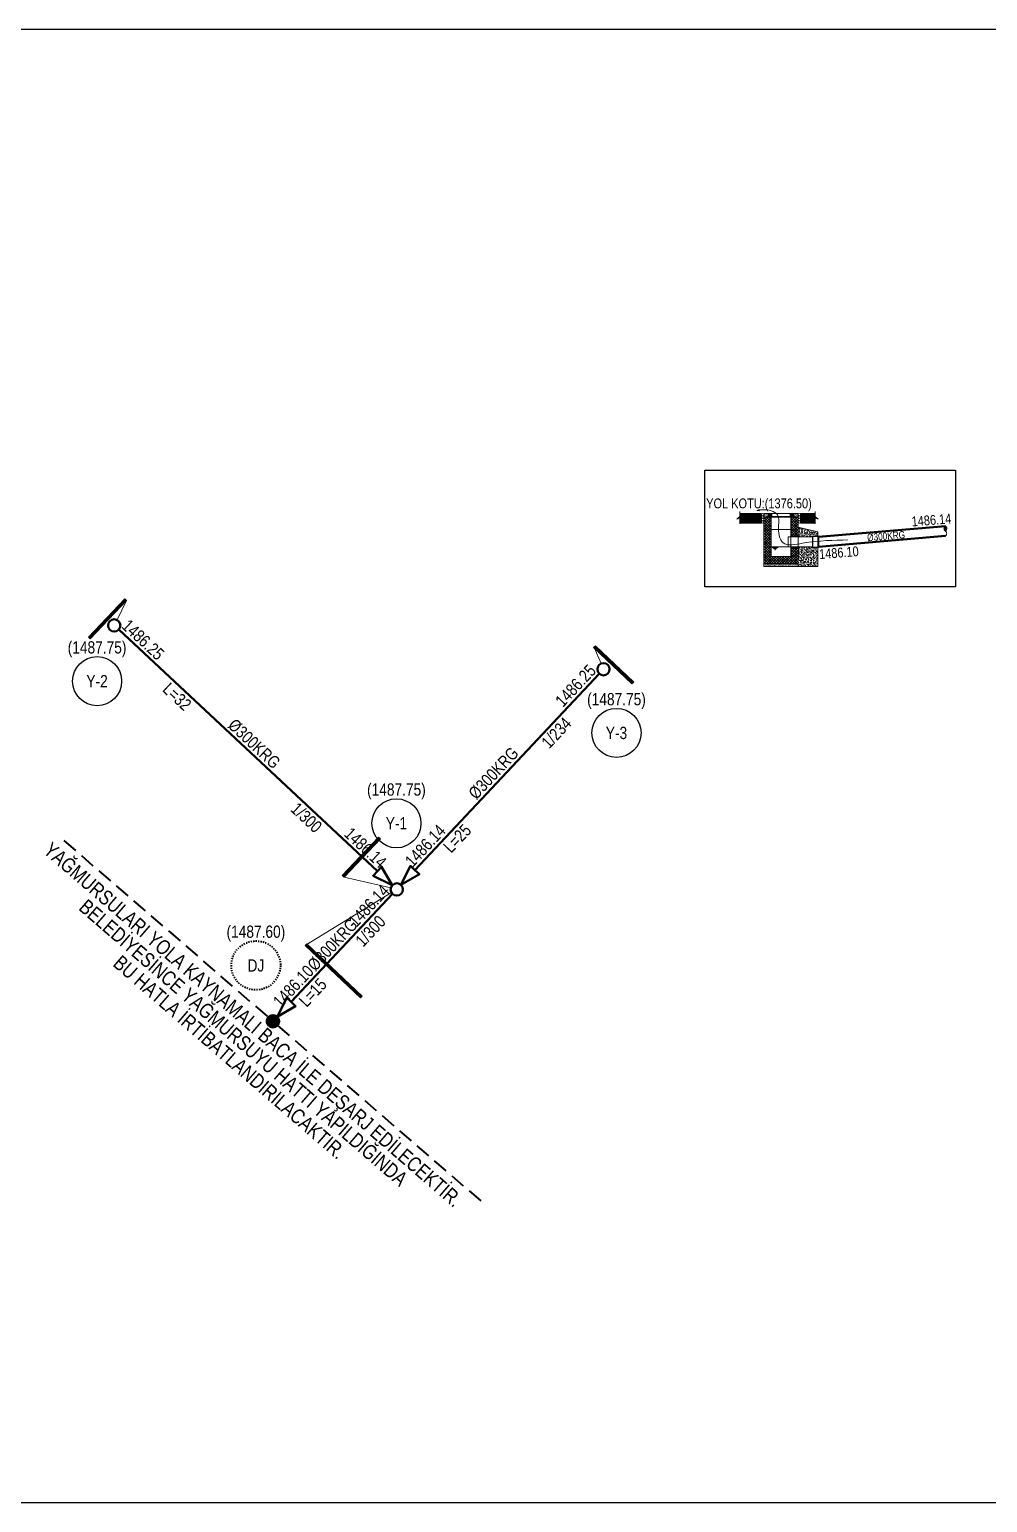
# Model space of a CAD drawing. Header units: millimetres. Extents: x 536434 to 536922, y 4231735 to 4231855.
# Drawn here: x 536489.2 to 536567.3, y 4231734.8 to 4231854.8 of the extents above; entities that cross this region are included whole.
import ezdxf
from ezdxf.enums import TextEntityAlignment as Align

# ---------------------------------------------------------------- set-up
doc = ezdxf.new("R2010")
doc.units = ezdxf.units.MM
doc.linetypes.add('DUZ', pattern=[0])
doc.linetypes.add('HIDDEN', pattern=[0.375, 0.25, -0.125])
doc.layers.get('0').update_dxf_attribs({"lineweight": 13})
for name, color, linetype, lineweight in [('akar1', 1, 'Continuous', 35), ('baca', 1, 'Continuous', 50), ('bacacirc', 10, 'Continuous', 30), ('bacakapak', 10, 'Continuous', 0), ('bacano', 10, 'Continuous', 0), ('Boru', 10, 'Continuous', 50), ('cap', 1, 'Continuous', 13), ('CERCEVE', 7, 'Continuous', 30), ('DUVAR', 7, 'Continuous', 13), ('E-GORUNUS_INCE', 7, 'Continuous', 9), ('E-TARAMA', 251, 'Continuous', 9), ('Egim', 1, 'Continuous', 35), ('FONTIZGARA', 7, 'Continuous', 13), ('FONTIZGARAGERI', 11, 'Continuous', 13), ('GROBETON', 1, 'Continuous', 13), ('HIDDEN', 250, 'HIDDEN', 13), ('IZGARA', 7, 'Continuous', 13), ('İŞARET', 6, 'Continuous', 13), ('MURAT_izgara', 7, 'Continuous', 13), ('TARAMA', 252, 'Continuous', 9), ('TurProfTablo', 7, 'Continuous', 13), ('Uzunluk', 1, 'Continuous', 13)]:
    doc.layers.add(name, color=color, linetype=linetype, lineweight=lineweight)
doc.layers.add('MURAT_ANTET', color=7, linetype='DUZ')
doc.styles.get("Standard").update_dxf_attribs({"font": 'swiss.ttf'})
doc.styles.add('TURK', font='arial.ttf', dxfattribs={"width": 0.8, "height": 30})
pattern_1 = [(45, (536613.433885, 4231607.093972), (-0.0132582521, 0.0132582521), [])]
pattern_2 = [(45, (536946.33082, 4231511.7557), (-0.106066017, 0.106066017), []), (135, (536946.33082, 4231511.7557), (-0.106066017, -0.106066017), [])]
pattern_3 = [(37.5, (536945.19047, 4231521.87641), (-0.002519734, 0.077072951), [0, -0.0608, 0, -0.068, 0, -0.065]), (7.5, (536945.19047, 4231521.87641), (0.070791068, 0.112885843), [0, -0.0328, 0, -0.0548, 0, -0.021]), (327.5, (536945.14127, 4231521.87641), (0.1245656745, 0.000226362), [0, -0.02, 0, -0.072, 0, -0.094]), (317.5, (536945.14127, 4231521.87641), (0.120245064, 0.035107023), [0, -0.01, 0, -0.0472, 0, -0.054])]

msp = doc.modelspace()

# ---------------------------------------------------------------- hatches: boundary and pattern name
at = {"layer": 'baca'}
h = msp.add_hatch(color=30, dxfattribs=at)
h.dxf.hatch_style = 1
edge = h.paths.add_edge_path()
edge.add_arc((536509.04, 4231774.02), 0.5, 311.3048, 671.3048)
h.dxf.unprotected_set("ltscale", 0)
at = {"layer": 'E-TARAMA'}
h = msp.add_hatch(dxfattribs=at)
h.set_pattern_fill('LINE', scale=0.01, angle=136.5204, style=0)
h.set_pattern_definition([(136.5203847, (535198.42627, 4232808.216188), (-0.02184706257, -0.0230384105), [])])
h.paths.add_polyline_path([(536494.06, 4231805.31), (536494.16, 4231805.21), (536497.08, 4231808.29), (536496.98, 4231808.39)])
h = msp.add_hatch(dxfattribs=at)
h.set_pattern_fill('LINE', scale=0.01, angle=46.5204, style=0)
h.set_pattern_definition([(46.5203847, (537538.215287, 4233100.21721), (-0.0230384105, 0.02184706257), [])])
h.paths.add_polyline_path([(536535.31, 4231804.58), (536535.21, 4231804.48), (536538.29, 4231801.56), (536538.39, 4231801.66)])
h = msp.add_hatch(dxfattribs=at)
h.set_pattern_fill('LINE', scale=0.01, angle=136.5204, style=0)
h.set_pattern_definition([(136.5203847, (535219.094203, 4232788.811057), (-0.02184706257, -0.0230384105), [])])
h.paths.add_polyline_path([(536514.73, 4231785.91), (536514.83, 4231785.81), (536517.75, 4231788.89), (536517.65, 4231788.98)])
h = msp.add_hatch(dxfattribs=at)
h.set_pattern_fill('LINE', scale=0.01, angle=46.5204, style=0)
h.set_pattern_definition([(46.5203847, (537516.086735, 4233074.626724), (-0.0230384105, 0.02184706257), [])])
h.paths.add_polyline_path([(536511.81, 4231780.29), (536511.71, 4231780.19), (536516.16, 4231775.97), (536516.26, 4231776.07)])
at = {"layer": 'TARAMA'}
h = msp.add_hatch(dxfattribs=at)
h.set_pattern_fill('ANSI31', color=256, scale=0.6, style=0)
h.set_pattern_definition([(45, (536898.81039, 4231534.9213), (-0.053033009, 0.053033009), [])])
h.paths.add_polyline_path([(536548.83, 4231815.4), (536547.07, 4231815.4), (536547.07, 4231815.14), (536546.84, 4231814.93), (536547.21, 4231815.1), (536547.07, 4231814.95), (536547.07, 4231814.6), (536548.83, 4231814.6)])
h = msp.add_hatch(dxfattribs=at)
h.set_pattern_fill('AR-SAND', color=256, scale=0.04, style=0)
h.set_pattern_definition([(142.5, (536149.438026, 4231526.44953), (0.002519734, 0.077072951), [0, -0.0608, 0, -0.068, 0, -0.065]), (172.5, (536149.43803, 4231526.44953), (-0.070791068, 0.112885843), [0, -0.0328, 0, -0.0548, 0, -0.021]), (212.5, (536149.487226, 4231526.44953), (-0.1245656745, 0.000226362), [0, -0.02, 0, -0.072, 0, -0.094]), (222.5, (536149.48723, 4231526.44953), (-0.120245064, 0.035107023), [0, -0.01, 0, -0.0472, 0, -0.054])])
h.paths.add_polyline_path([(536549.03, 4231815.4), (536549.39, 4231815.4), (536549.39, 4231815.12), (536549.19, 4231815.12), (536549.19, 4231815.08), (536549.03, 4231815.08)])
h = msp.add_hatch(dxfattribs=at)
h.set_pattern_fill('ANSI37', color=256, scale=1.2, style=0)
h.set_pattern_definition(pattern_2)
h.paths.add_polyline_path([(536549.03, 4231811.28), (536551.83, 4231811.28), (536551.83, 4231812.58), (536551.23, 4231812.58), (536551.23, 4231811.88), (536549.63, 4231811.88), (536549.63, 4231815.08), (536549.19, 4231815.08), (536549.03, 4231815.08)])
h = msp.add_hatch(dxfattribs=at)
h.set_pattern_fill('ANSI31', color=256, scale=0.15, style=0)
h.set_pattern_definition(pattern_1)
h.paths.add_polyline_path([(536549.27, 4231815.08), (536549.27, 4231815.12), (536549.19, 4231815.12), (536549.19, 4231815.08)])
h = msp.add_hatch(dxfattribs=at)
h.set_pattern_fill('ANSI31', color=256, scale=0.15, style=0)
h.set_pattern_definition(pattern_1)
h.paths.add_polyline_path([(536549.39, 4231815.12), (536549.33, 4231815.12), (536549.33, 4231815.08), (536549.63, 4231815.08), (536549.63, 4231815.12), (536549.47, 4231815.12), (536549.47, 4231815.4), (536549.39, 4231815.4)])
h = msp.add_hatch(dxfattribs=at)
h.set_pattern_fill('ANSI31', color=256, scale=0.15, style=0)
h.set_pattern_definition(pattern_1)
h.paths.add_polyline_path([(536549.54, 4231815.13), (536549.68, 4231815.13), (536549.68, 4231815.4), (536549.5, 4231815.4), (536549.5, 4231815.35), (536549.54, 4231815.31)])
h = msp.add_hatch(dxfattribs=at)
h.set_pattern_fill('ANSI31', color=256, scale=0.15, style=0)
h.set_pattern_definition(pattern_1)
h.paths.add_polyline_path([(536551.32, 4231815.31), (536551.36, 4231815.35), (536551.36, 4231815.4), (536551.18, 4231815.4), (536551.18, 4231815.13), (536551.32, 4231815.13)])
h = msp.add_hatch(dxfattribs=at)
h.set_pattern_fill('ANSI31', color=256, scale=0.15, style=0)
h.set_pattern_definition(pattern_1)
h.paths.add_polyline_path([(536551.47, 4231815.4), (536551.39, 4231815.4), (536551.39, 4231815.12), (536551.23, 4231815.12), (536551.23, 4231815.08), (536551.53, 4231815.08), (536551.53, 4231815.12), (536551.47, 4231815.12)])
h = msp.add_hatch(dxfattribs=at)
h.set_pattern_fill('ANSI37', color=256, scale=1.2, style=0)
h.set_pattern_definition(pattern_2)
h.paths.add_polyline_path([(536551.23, 4231813.58), (536551.83, 4231813.58), (536551.83, 4231815.08), (536551.23, 4231815.08)])
h = msp.add_hatch(dxfattribs=at)
h.set_pattern_fill('AR-SAND', color=256, scale=0.04, style=0)
h.set_pattern_definition([(37.5, (536951.413804, 4231526.44953), (-0.002519734, 0.077072951), [0, -0.0608, 0, -0.068, 0, -0.065]), (7.5, (536951.4138, 4231526.44953), (0.070791068, 0.112885843), [0, -0.0328, 0, -0.0548, 0, -0.021]), (327.5, (536951.364604, 4231526.44953), (0.1245656745, 0.000226362), [0, -0.02, 0, -0.072, 0, -0.094]), (317.5, (536951.3646, 4231526.44953), (0.120245064, 0.035107023), [0, -0.01, 0, -0.0472, 0, -0.054])])
h.paths.add_polyline_path([(536551.83, 4231815.4), (536551.47, 4231815.4), (536551.47, 4231815.12), (536551.67, 4231815.12), (536551.67, 4231815.08), (536551.83, 4231815.08)])
h = msp.add_hatch(dxfattribs=at)
h.set_pattern_fill('ANSI31', color=256, scale=0.15, style=0)
h.set_pattern_definition(pattern_1)
h.paths.add_polyline_path([(536551.59, 4231815.12), (536551.59, 4231815.08), (536551.67, 4231815.08), (536551.67, 4231815.12)])
h = msp.add_hatch(dxfattribs=at)
h.set_pattern_fill('ANSI31', color=256, scale=0.6, style=0)
h.set_pattern_definition([(45, (536945.19047, 4231521.87641), (-0.053033009, 0.053033009), [])])
h.paths.add_polyline_path([(536553.23, 4231814.95), (536553.09, 4231815.1), (536553.46, 4231814.93), (536553.23, 4231815.14), (536553.23, 4231815.4), (536552.03, 4231815.4), (536552.03, 4231814.6), (536553.23, 4231814.6)])
h = msp.add_hatch(dxfattribs=at)
h.set_pattern_fill('AR-SAND', color=256, scale=0.04, style=0)
h.set_pattern_definition(pattern_3)
h.paths.add_polyline_path([(536551.23, 4231813.58), (536551.23, 4231813.48), (536551.83, 4231813.48), (536551.83, 4231813.58)])
h = msp.add_hatch(dxfattribs=at)
h.set_pattern_fill('AR-CONC', color=256, scale=0.04, style=0)
h.set_pattern_definition([(50, (536946.33082, 4231511.7557), (0.28690407, -0.02510085), [0.03, -0.33]), (355, (536946.33082, 4231511.7557), (-0.05550053, 0.30087685), [0.024, -0.264]), (100.4514, (536946.35472, 4231511.7536), (0.23140375, 0.27577582), [0.02549608, -0.28045684]), (46.1842, (536946.3308, 4231511.8357), (0.42689642, -0.0662076), [0.045, -0.495]), (96.6356, (536946.3664, 4231511.8302), (0.37386508, 0.38964715), [0.0382441, -0.4206852]), (351.1842, (536946.3308, 4231511.8357), (0.37386478, 0.38964744), [0.036, -0.396]), (21, (536946.37082, 4231511.8157), (0.23876282, -0.16104756), [0.03, -0.33]), (326, (536946.37082, 4231511.8157), (0.09732613, 0.29006002), [0.024, -0.264]), (71.4514, (536946.3907, 4231511.80228), (0.33608905, 0.1290122), [0.02549608, -0.28045684]), (37.5, (536946.33082, 4231511.7557), (0.004863942, 0.133157542), [0, -0.2608, 0, -0.268, 0, -0.265]), (7.5, (536946.33082, 4231511.7557), (0.105227815, 0.157764685), [0, -0.1528, 0, -0.2548, 0, -0.101]), (327.5, (536946.24162, 4231511.7557), (0.213528974, -0.009021949), [0, -0.1, 0, -0.312, 0, -0.414]), (317.5, (536946.20162, 4231511.7557), (0.23327447, 0.04004199), [0, -0.13, 0, -0.2072, 0, -0.294])])
h.paths.add_polyline_path([(536553.43, 4231812.65), (536553.04, 4231812.65), (536552.99, 4231812.68), (536551.83, 4231812.68), (536551.83, 4231812.58), (536551.83, 4231811.28), (536551.83, 4231811.08), (536553.43, 4231811.08)])
h.paths.add_polyline_path([(536551.83, 4231814.28), (536551.83, 4231813.58), (536551.83, 4231813.48), (536552.99, 4231813.48), (536553.04, 4231813.51), (536553.43, 4231813.51), (536553.43, 4231813.88)])
h = msp.add_hatch(dxfattribs=at)
h.set_pattern_fill('ANSI31', color=256, scale=0.12, angle=270, style=0)
h.set_pattern_definition([(315, (536266.377934, 4231412.568807), (0.0106066017, 0.0106066017), [])])
h.paths.add_polyline_path([(536563.83, 4231814.36, 0.578357), (536563.83, 4231813.96, 0.578357)])
h = msp.add_hatch(dxfattribs=at)
h.set_pattern_fill('AR-SAND', color=256, scale=0.04, style=0)
h.set_pattern_definition(pattern_3)
h.paths.add_polyline_path([(536551.83, 4231812.58), (536551.83, 4231812.68), (536551.23, 4231812.68), (536551.23, 4231812.58)])
h = msp.add_hatch(dxfattribs=at)
h.set_pattern_fill('AR-SAND', color=256, scale=0.04, style=0)
h.set_pattern_definition([(37.5, (536946.330816, 4231511.755697), (-0.002519734, 0.077072951), [0, -0.0608, 0, -0.068, 0, -0.065]), (7.5, (536946.33082, 4231511.7557), (0.070791068, 0.112885843), [0, -0.0328, 0, -0.0548, 0, -0.021]), (327.5, (536946.281616, 4231511.755697), (0.1245656745, 0.000226362), [0, -0.02, 0, -0.072, 0, -0.094]), (317.5, (536946.28162, 4231511.7557), (0.120245064, 0.035107023), [0, -0.01, 0, -0.0472, 0, -0.054])])
h.paths.add_polyline_path([(536551.83, 4231811.08), (536551.83, 4231811.28), (536549.03, 4231811.28), (536549.03, 4231811.08)])

# ---------------------------------------------------------------- linework, layer by layer
for p, q in [((536551.03, 4231813.48), (536551.03, 4231812.68)), ((536551.03, 4231813.48), (536552.99, 4231813.48)), ((536553.04, 4231813.51), (536552.99, 4231813.48)), ((536552.99, 4231813.48), (536552.99, 4231812.68)), ((536553.04, 4231813.51), (536553.43, 4231813.51)), ((536553.04, 4231813.51), (536553.04, 4231812.65)), ((536553.43, 4231813.54), (536553.48, 4231813.54)), ((536553.43, 4231813.54), (536553.43, 4231812.62)), ((536553.48, 4231813.54), (536553.48, 4231812.62)), ((536553.48, 4231813.51), (536553.52, 4231813.48)), ((536553.52, 4231813.48), (536553.52, 4231812.68)), ((536551.03, 4231812.68), (536552.99, 4231812.68)), ((536552.99, 4231812.68), (536553.04, 4231812.65)), ((536553.04, 4231812.65), (536553.43, 4231812.65)), ((536553.43, 4231812.62), (536553.48, 4231812.62)), ((536553.52, 4231812.68), (536553.48, 4231812.65))]:
    msp.add_line(p, q)
for centre, radius, start, end in [((536563.94, 4231814.16), 0.231, 119.9135, 240.0865), ((536563.71, 4231814.16), 0.231, 299.9135, 60.0865), ((536563.69, 4231813.76), 0.243, 304.6227, 55.3773)]:
    msp.add_arc(centre, radius, start, end)
at = {"layer": 'baca', "color": 1, "linetype": 'Continuous'}
for centre in [(536496.11, 4231806.27), (536535.97, 4231802.7), (536519.13, 4231784.76)]:
    msp.add_circle(centre, 0.5, dxfattribs=at)
at = {"layer": 'baca', "color": 30}
for centre, radius in [((536509.04, 4231774.02), 0.5), ((536509.35, 4231774.39), 0.00001)]:
    msp.add_circle(centre, radius, dxfattribs=at).dxf.unprotected_set("ltscale", 0)
at = {"layer": 'bacacirc', "color": 1, "linetype": 'Continuous'}
for centre in [(536494.71, 4231801.73), (536537.03, 4231797.51), (536519.1, 4231790.15)]:
    msp.add_circle(centre, 2, dxfattribs=at)
at = {"layer": 'Boru', "linetype": 'Continuous'}
for p, q in [((536553.48, 4231813.48), (536563.83, 4231814.36)), ((536553.48, 4231812.68), (536563.83, 4231813.56))]:
    msp.add_line(p, q, dxfattribs=at)
at = {"layer": 'Boru', "color": 1, "linetype": 'Continuous'}
for points in [[(536496.48, 4231805.93), (536517.55, 4231786.24), (536517.2, 4231785.88), (536518.76, 4231785.1), (536517.89, 4231786.61), (536517.55, 4231786.24)], [(536535.63, 4231802.33), (536520.61, 4231786.34), (536520.25, 4231786.68), (536519.47, 4231785.13), (536520.98, 4231786), (536520.61, 4231786.34)], [(536518.79, 4231784.4), (536510.53, 4231775.6), (536510.16, 4231775.94), (536509.39, 4231774.38), (536510.89, 4231775.26), (536510.53, 4231775.6)]]:
    msp.add_lwpolyline(points, dxfattribs=at)
at = {"layer": 'CERCEVE'}
msp.add_lwpolyline([(536475.88, 4231854.82), (536475.88, 4231734.82), (536614.88, 4231734.82), (536614.88, 4231854.82)], close=True, dxfattribs=at)
at = {"layer": 'DUVAR', "linetype": 'Continuous'}
for p, q in [((536548.83, 4231815.4), (536547.07, 4231815.4)), ((536548.83, 4231814.6), (536547.07, 4231814.6)), ((536548.83, 4231814.6), (536548.83, 4231815.4)), ((536552.03, 4231815.4), (536553.23, 4231815.4)), ((536552.03, 4231814.6), (536552.03, 4231815.4)), ((536552.03, 4231814.6), (536553.23, 4231814.6))]:
    msp.add_line(p, q, dxfattribs=at)
at = {"layer": 'DUVAR', "color": 7}
for p, q in [((536549.39, 4231815.4), (536549.03, 4231815.4)), ((536549.03, 4231815.08), (536549.03, 4231815.4)), ((536551.47, 4231815.4), (536551.83, 4231815.4)), ((536551.83, 4231815.08), (536551.83, 4231815.4)), ((536549.63, 4231814.08), (536551.23, 4231814.08))]:
    msp.add_line(p, q, dxfattribs=at)
at = {"layer": 'DUVAR'}
for p, q in [((536549.03, 4231815.08), (536549.03, 4231811.28)), ((536549.03, 4231815.08), (536549.63, 4231815.08)), ((536549.63, 4231815.08), (536549.63, 4231811.88)), ((536551.23, 4231815.08), (536551.23, 4231813.58)), ((536551.83, 4231815.08), (536551.23, 4231815.08)), ((536551.83, 4231815.08), (536551.83, 4231813.58)), ((536551.83, 4231813.58), (536551.23, 4231813.58)), ((536553.43, 4231813.88), (536551.83, 4231814.28)), ((536553.43, 4231813.88), (536553.43, 4231811.08)), ((536551.23, 4231812.58), (536551.23, 4231811.88)), ((536551.83, 4231812.58), (536551.23, 4231812.58)), ((536551.83, 4231812.58), (536551.83, 4231811.28)), ((536549.03, 4231811.28), (536551.83, 4231811.28)), ((536551.23, 4231811.88), (536549.63, 4231811.88)), ((536551.83, 4231811.08), (536553.43, 4231811.08))]:
    msp.add_line(p, q, dxfattribs=at)
at = {"layer": 'E-GORUNUS_INCE', "color": 7}
for points in [[(536494.16, 4231805.17), (536497.12, 4231808.29), (536496.98, 4231808.43), (536494.02, 4231805.31)], [(536496.98, 4231808.39), (536494.06, 4231805.31), (536494.16, 4231805.21), (536497.08, 4231808.29)], [(536535.17, 4231804.48), (536538.29, 4231801.52), (536538.43, 4231801.66), (536535.31, 4231804.62)], [(536538.39, 4231801.66), (536535.31, 4231804.58), (536535.21, 4231804.48), (536538.29, 4231801.56)], [(536514.83, 4231785.77), (536517.79, 4231788.89), (536517.65, 4231789.03), (536514.69, 4231785.9)], [(536517.65, 4231788.98), (536514.73, 4231785.91), (536514.83, 4231785.81), (536517.75, 4231788.89)], [(536511.67, 4231780.19), (536516.16, 4231775.93), (536516.3, 4231776.07), (536511.81, 4231780.33)], [(536516.26, 4231776.07), (536511.81, 4231780.29), (536511.71, 4231780.19), (536516.16, 4231775.97)]]:
    msp.add_lwpolyline(points, close=True, dxfattribs=at)
at = {"layer": 'FONTIZGARA'}
for p, q in [((536549.19, 4231815.12), (536549.19, 4231815.08)), ((536549.19, 4231815.12), (536549.39, 4231815.12)), ((536549.63, 4231815.08), (536549.19, 4231815.08)), ((536549.27, 4231815.12), (536549.27, 4231815.08)), ((536549.33, 4231815.12), (536549.33, 4231815.08)), ((536549.39, 4231815.4), (536549.47, 4231815.4)), ((536549.39, 4231815.4), (536549.39, 4231815.12)), ((536549.47, 4231815.4), (536549.47, 4231815.12)), ((536549.63, 4231815.12), (536549.47, 4231815.12)), ((536549.5, 4231815.4), (536549.5, 4231815.35)), ((536549.5, 4231815.35), (536549.54, 4231815.31)), ((536549.54, 4231815.31), (536549.54, 4231815.13)), ((536549.63, 4231815.12), (536549.63, 4231815.08)), ((536549.68, 4231815.4), (536549.68, 4231815.13)), ((536551.18, 4231815.4), (536551.18, 4231815.13)), ((536551.23, 4231815.12), (536551.23, 4231815.08)), ((536551.23, 4231815.12), (536551.39, 4231815.12)), ((536551.23, 4231815.08), (536551.67, 4231815.08)), ((536551.36, 4231815.35), (536551.32, 4231815.31)), ((536551.32, 4231815.31), (536551.32, 4231815.13)), ((536551.36, 4231815.4), (536551.36, 4231815.35)), ((536551.39, 4231815.4), (536551.39, 4231815.12)), ((536551.47, 4231815.4), (536551.39, 4231815.4)), ((536551.47, 4231815.4), (536551.47, 4231815.12)), ((536551.67, 4231815.12), (536551.47, 4231815.12)), ((536551.53, 4231815.12), (536551.53, 4231815.08)), ((536551.59, 4231815.12), (536551.59, 4231815.08)), ((536551.67, 4231815.12), (536551.67, 4231815.08))]:
    msp.add_line(p, q, dxfattribs=at)
at = {"layer": 'FONTIZGARAGERI'}
for p, q in [((536549.47, 4231815.4), (536549.5, 4231815.4)), ((536551.23, 4231815.12), (536549.63, 4231815.12)), ((536551.23, 4231815.08), (536549.63, 4231815.08)), ((536551.36, 4231815.4), (536551.39, 4231815.4))]:
    msp.add_line(p, q, dxfattribs=at)
at = {"layer": 'GROBETON'}
for p, q in [((536549.03, 4231811.08), (536549.03, 4231811.28)), ((536551.83, 4231811.08), (536549.03, 4231811.08)), ((536551.83, 4231811.08), (536551.83, 4231811.28))]:
    msp.add_line(p, q, dxfattribs=at)
at = {"layer": 'HIDDEN', "ltscale": 25}
for p, q in [((536551.23, 4231813.48), (536551.23, 4231812.68)), ((536551.83, 4231813.48), (536551.83, 4231812.68))]:
    msp.add_line(p, q, dxfattribs=at)
at = {"layer": 'IZGARA'}
for p, q in [((536549.5, 4231815.4), (536549.68, 4231815.4)), ((536549.54, 4231815.13), (536549.68, 4231815.13)), ((536549.68, 4231815.4), (536551.18, 4231815.4)), ((536551.18, 4231815.13), (536549.68, 4231815.13)), ((536551.36, 4231815.4), (536551.18, 4231815.4)), ((536551.32, 4231815.13), (536551.18, 4231815.13))]:
    msp.add_line(p, q, dxfattribs=at)
at = {"layer": 'İŞARET', "linetype": 'Continuous'}
for p, q in [((536546.84, 4231814.93), (536547.07, 4231815.14)), ((536547.21, 4231815.1), (536546.84, 4231814.93)), ((536547.07, 4231815.14), (536547.07, 4231815.55)), ((536547.07, 4231814.95), (536547.21, 4231815.1)), ((536547.07, 4231814.55), (536547.07, 4231814.95)), ((536553.09, 4231815.1), (536553.46, 4231814.93)), ((536553.23, 4231814.95), (536553.09, 4231815.1)), ((536553.23, 4231815.14), (536553.23, 4231815.55)), ((536553.46, 4231814.93), (536553.23, 4231815.14)), ((536553.23, 4231814.55), (536553.23, 4231814.95))]:
    msp.add_line(p, q, dxfattribs=at)
at = {"layer": 'MURAT_ANTET', "color": 30, "linetype": 'HIDDEN', "lineweight": 40, "ltscale": 5}
for p, q in [((536492.01, 4231788.74), (536508.66, 4231774.35)), ((536509.42, 4231773.69), (536526.08, 4231759.29))]:
    msp.add_line(p, q, dxfattribs=at)
at = {"layer": 'MURAT_ANTET', "color": 30, "linetype": 'HIDDEN', "lineweight": 40}
for centre, radius in [((536507.65, 4231778.57), 2), ((536509.04, 4231774.02), 0.5)]:
    msp.add_circle(centre, radius, dxfattribs=at).dxf.unprotected_set("ltscale", 0)
at = {"layer": 'MURAT_izgara'}
for p, q in [((536497.12, 4231808.29), (536496.34, 4231806.72)), ((536535.21, 4231804.48), (536535.77, 4231803.16)), ((536514.83, 4231785.77), (536518.64, 4231784.88)), ((536511.74, 4231780.26), (536518.7, 4231784.5))]:
    msp.add_line(p, q, dxfattribs=at)
at = {"layer": 'TARAMA'}
for p, q in [((536551.23, 4231813.58), (536551.23, 4231813.48)), ((536551.83, 4231813.58), (536551.83, 4231813.48)), ((536551.23, 4231812.68), (536549.63, 4231812.68)), ((536549.71, 4231812.62), (536550.21, 4231812.62)), ((536549.77, 4231812.56), (536550.13, 4231812.56)), ((536549.85, 4231812.5), (536550.03, 4231812.5)), ((536549.92, 4231812.43), (536549.98, 4231812.43)), ((536551.23, 4231812.58), (536551.23, 4231812.68)), ((536551.83, 4231812.58), (536551.83, 4231812.68))]:
    msp.add_line(p, q, dxfattribs=at)
for centre in [(536548.93, 4231815.3), (536548.93, 4231815.1), (536548.93, 4231814.9), (536548.93, 4231814.7), (536551.93, 4231815.3), (536551.93, 4231815.1), (536551.93, 4231814.9), (536551.93, 4231814.7)]:
    msp.add_circle(centre, 0.1, dxfattribs=at)
at = {"layer": 'TurProfTablo', "color": 7, "lineweight": 30}
msp.add_lwpolyline([(536544.22, 4231818.91), (536564.66, 4231818.91), (536564.66, 4231809.4), (536544.22, 4231809.4)], close=True, dxfattribs=at)
at = {"layer": 'TurProfTablo'}
msp.add_lwpolyline([(536548.67, 4231815.71), (536548.47, 4231815.64), (536548.67, 4231815.61)], dxfattribs=at)
msp.add_open_spline([(536555.88, 4231813.23), (536554.73, 4231813.21), (536553.08, 4231813.18), (536550.38, 4231812.61), (536550.15, 4231814.21), (536550.35, 4231815.27), (536549.45, 4231815.76), (536548.85, 4231815.69), (536548.47, 4231815.64)], degree=3, knots=[0, 0, 0, 0, 3.69946, 5.278822, 6.718527, 7.591065, 8.223561, 9.382545, 9.382545, 9.382545, 9.382545], dxfattribs=at)

# ---------------------------------------------------------------- texts
at = {"layer": 'akar1', "color": 1, "width": 0.8}
for s, p in [('1486.14', (536561.11, 4231814.33)), ('1486.10', (536553.57, 4231811.67))]:
    msp.add_text(s, height=0.8, rotation=4.4531, dxfattribs=at).set_placement(p)
msp.add_text('Ø300KRG', height=0.6, rotation=4.4531, dxfattribs=at).set_placement((536559.02, 4231813.25), align=Align.CENTER)
at = {"layer": 'akar1', "color": 1, "linetype": 'Continuous', "width": 0.8}
for s, rotation, p in [('1486.25', 316.9336, (536496.65, 4231806.12)), ('1486.14', 46.8049, (536520.43, 4231786.51)), ('1486.10', 46.8049, (536509.68, 4231775.06))]:
    msp.add_text(s, height=1, rotation=rotation, dxfattribs=at).set_placement(p)
for s, rotation, p in [('1486.25', 46.8049, (536535.44, 4231802.5)), ('1486.14', 316.9336, (536517.72, 4231786.42)), ('1486.14', 46.8049, (536518.6, 4231784.57))]:
    msp.add_text(s, height=1, rotation=rotation, dxfattribs=at).set_placement(p, align=Align.RIGHT)
at = {"layer": 'bacakapak', "color": 1, "width": 0.8}
msp.add_text('YOL KOTU:(1376.50)', height=0.8004, dxfattribs=at).set_placement((536548.64, 4231815.81), align=Align.CENTER)
at = {"layer": 'bacakapak', "color": 1, "linetype": 'Continuous', "width": 0.8}
for p in [(536494.71, 4231803.98), (536537.03, 4231799.76), (536519.1, 4231792.4)]:
    msp.add_text('(1487.75)', height=1, dxfattribs=at).set_placement(p, align=Align.CENTER)
at = {"layer": 'bacano', "color": 1, "linetype": 'Continuous', "width": 0.8}
for s, p in [('Y-2', (536494.71, 4231801.73)), ('Y-3', (536537.03, 4231797.51)), ('Y-1', (536519.1, 4231790.15))]:
    msp.add_text(s, height=1, dxfattribs=at).set_placement(p, align=Align.MIDDLE_CENTER)
at = {"layer": 'cap', "color": 1, "linetype": 'Continuous', "width": 0.8}
for rotation, p in [(316.9336, (536507.18, 4231796.27)), (46.8049, (536527.37, 4231793.9)), (46.8049, (536514.25, 4231779.92))]:
    msp.add_text('Ø300KRG', height=1, rotation=rotation, dxfattribs=at).set_placement(p, align=Align.CENTER)
at = {"layer": 'Egim', "color": 1, "linetype": 'Continuous', "width": 0.8}
for s, rotation, p in [('1/234', 46.8049, (536531.77, 4231797.86)), ('1/300', 316.9336, (536512.11, 4231790.98)), ('1/300', 46.8049, (536516.62, 4231781.72))]:
    msp.add_text(s, height=1, rotation=rotation, dxfattribs=at).set_placement(p, align=Align.TOP_CENTER)
at = {"layer": 'MURAT_ANTET', "color": 30, "ltscale": 0.2, "style": 'TURK', "width": 0.8}
for s, p in [('YAĞMURSULARI YOLA KAYNAMALI BACA İLE DEŞARJ EDİLECEKTİR.', (536507.39, 4231773.73)), ('BELEDİYESİNCE YAĞMURSUYU HATTI YAPILDIĞINDA', (536506.73, 4231772.39)), ('BU HATLA İRTİBATLANDIRILACAKTIR.', (536505.6, 4231771.21))]:
    msp.add_text(s, height=1.2, rotation=319.1582, dxfattribs=at).set_placement(p, align=Align.MIDDLE)
at = {"layer": 'MURAT_ANTET', "color": 30, "linetype": 'HIDDEN', "lineweight": 40, "ltscale": 5, "width": 0.8}
msp.add_text('(1487.60)', height=1, dxfattribs=at).set_placement((536507.65, 4231780.82), align=Align.CENTER)
msp.add_text('DJ', height=1, dxfattribs=at).set_placement((536507.65, 4231778.57), align=Align.MIDDLE_CENTER)
at = {"layer": 'Uzunluk', "color": 1, "linetype": 'Continuous', "width": 0.8}
for s, rotation, p in [('L=32', 316.9336, (536501.57, 4231800.83)), ('L=25', 46.8049, (536523.69, 4231789.26)), ('L=15', 46.8049, (536511.92, 4231776.71))]:
    msp.add_text(s, height=1, rotation=rotation, dxfattribs=at).set_placement(p, align=Align.TOP_CENTER)

doc.saveas('drawing.dxf')
